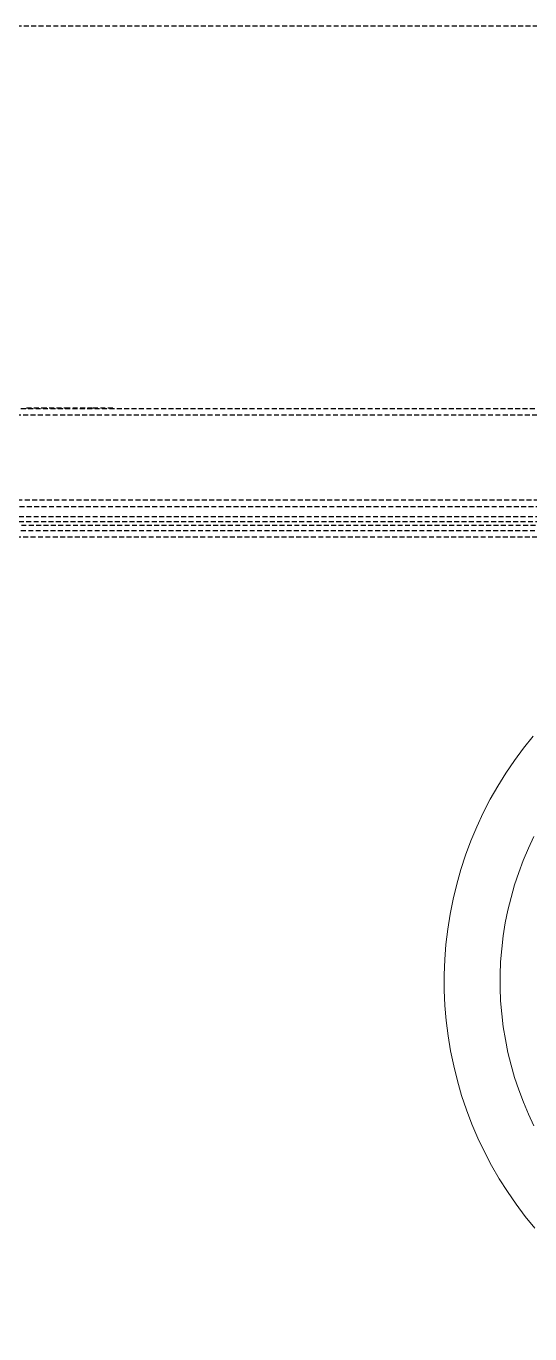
# Model space of a CAD drawing. Extents: x -76427 to 292734, y -42117 to 131250.
# Drawn here: x 9172 to 9377, y 12063 to 12595 of the extents above; entities that cross this region are included whole.
import ezdxf

# ---------------------------------------------------------------- set-up
doc = ezdxf.new("R2010")
doc.units = 0
doc.header["$LTSCALE"] = 10
doc.linetypes.add('XFM7Q10PV-200K$0$18P6-XFM7QB2-PV$0$HIDDEN', pattern=[0.3, 0.2, -0.1])
doc.layers.add('XFM7P10PV$0$G-IMPT', color=252, linetype='Continuous', lineweight=9)
doc.layers.add('XFM7P10PV$0$M-PIPE-PROCESS VACUUM', color=252, linetype='Continuous', lineweight=9)
doc.layers.add('XFM7Q10PV-200K$0$PV-EQ(FUTURE)', color=252, linetype='XFM7Q10PV-200K$0$18P6-XFM7QB2-PV$0$HIDDEN')

# ---------------------------------------------------------------- blocks, each defined once
blk = doc.blocks.new('XFM7Q10PV-200K$0$PV-主機 - Mega-V57-CUB_L40')
for p, q in [((921.98, -1369), (921.98, 1399)), ((923.48, -1365), (923.48, 1395)), ((925.48, -1365), (925.48, 1395)), ((929.6, -1356.23), (929.6, -376.87)), ((932.35, -375.37), (932.35, -1357.73)), ((966.85, -1357.73), (966.85, -375.37)), ((969.6, -376.8), (969.6, -1356.3)), ((917.23, -1399.75), (917.23, -480.25)), ((919.98, -478.82), (919.98, -1401.18)), ((969.6, -1056.94), (969.61, -1056.94)), ((969.61, -1065.04), (969.61, -1056.94)), ((969.6, -1065.04), (969.61, -1065.04)), ((969.61, -1074.29), (969.61, -1065.04)), ((969.6, -1074.29), (969.61, -1074.29)), ((969.61, -1083.86), (969.61, -1074.29)), ((969.6, -1083.86), (969.61, -1083.86)), ((969.61, -1092.12), (969.61, -1083.86)), ((969.6, -1092.12), (969.61, -1092.12))]:
    blk.add_line(p, q)
blk = doc.blocks.new('XFM7Q10PV-200K')
at = {"layer": 'XFM7Q10PV-200K$0$PV-EQ(FUTURE)'}
blk.add_lwpolyline([(6475, 10345), (9725, 10345), (9725, 12595), (6475, 12595)], close=True, dxfattribs=at)
at = {"layer": 'XFM7Q10PV-200K$0$PV-EQ(FUTURE)', "rotation": 90}
blk.add_blockref('XFM7Q10PV-200K$0$PV-主機 - Mega-V57-CUB_L40', (8115, 11470.02), dxfattribs=at)
blk = doc.blocks.new('XFM7P10PV$0$控制閥-200mm - 200A_dwg-789220-CUB_L40')
at = {"layer": 'XFM7P10PV$0$G-IMPT', "flags": 128}
for points in [[(130586.28, -106904.77), (130582.36, -106899.95), (130578.63, -106894.99), (130575.11, -106889.87), (130571.79, -106884.62), (130568.68, -106879.25), (130565.8, -106873.75), (130563.13, -106868.14), (130560.69, -106862.43), (130558.49, -106856.62), (130556.51, -106850.74), (130554.77, -106844.78), (130553.28, -106838.75), (130552.02, -106832.67), (130551.01, -106826.54), (130550.25, -106820.38), (130549.73, -106814.19), (130549.46, -106807.99), (130549.44, -106801.78), (130549.66, -106795.57), (130550.14, -106789.38), (130550.86, -106783.21), (130551.83, -106777.08), (130553.04, -106770.99), (130554.49, -106764.95), (130556.19, -106758.98), (130558.12, -106753.07), (130560.29, -106747.25), (130562.68, -106741.53), (130565.31, -106735.9), (130568.16, -106730.38), (130571.22, -106724.98), (130574.5, -106719.71), (130577.99, -106714.57), (130581.68, -106709.58), (130585.57, -106704.73)], [(130585.9, -106745.52), (130583.65, -106750.31), (130581.58, -106755.2), (130579.72, -106760.16), (130578.05, -106765.19), (130576.59, -106770.29), (130575.33, -106775.44), (130574.27, -106780.63), (130573.43, -106785.86), (130572.8, -106791.13), (130572.37, -106796.41), (130572.16, -106801.71), (130572.16, -106807.01), (130572.38, -106812.31), (130572.8, -106817.59), (130573.44, -106822.85), (130574.28, -106828.09), (130575.34, -106833.28), (130576.6, -106838.43), (130578.07, -106843.52), (130579.73, -106848.55), (130581.6, -106853.52), (130583.67, -106858.4), (130585.93, -106863.19)]]:
    blk.add_lwpolyline(points, dxfattribs=at)
blk = doc.blocks.new('XFM7P10PV$0$控制閥-200mm - 200mm-1629183-CUB_L40')
at = {"color": 0}
blk.add_blockref('XFM7P10PV$0$控制閥-200mm - 200A_dwg-789220-CUB_L40', (0, 0), dxfattribs=at)
blk = doc.blocks.new('XFM7P10PV')
at = {"layer": 'XFM7P10PV$0$M-PIPE-PROCESS VACUUM'}
blk.add_blockref('XFM7P10PV$0$控制閥-200mm - 200mm-1629183-CUB_L40', (-121207.5, 119011.07, 0), dxfattribs=at)

msp = doc.modelspace()

# ---------------------------------------------------------------- block references
for name in ['XFM7Q10PV-200K', 'XFM7P10PV']:
    msp.add_blockref(name, (0, 0))

doc.saveas('drawing.dxf')
